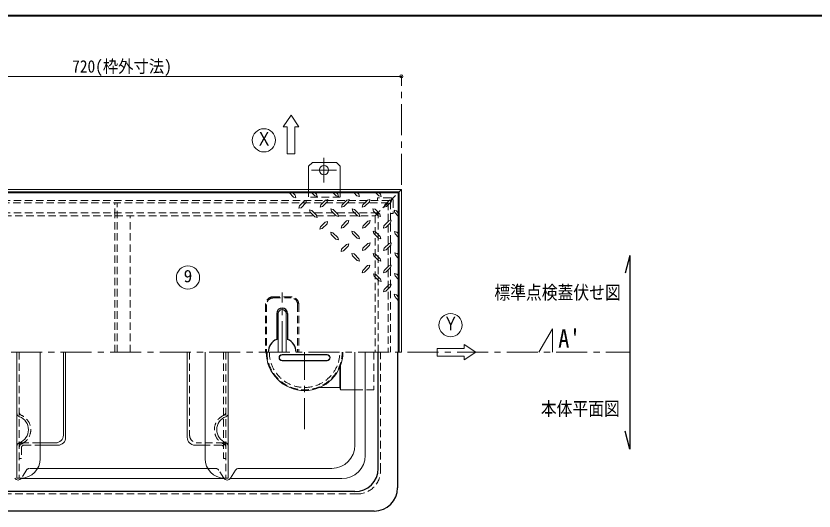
# Model space of a CAD drawing. Units: millimetres at full size, sheet at 1:8; details may follow other scales. Extents: x -1680 to 1560, y -1128 to 1120.
# Drawn here: x -903 to 127, y 481 to 1120 of the extents above; entities that cross this region are included whole.
import ezdxf
from ezdxf.enums import TextEntityAlignment as Align

# ---------------------------------------------------------------- set-up
doc = ezdxf.new("R2010")
doc.units = ezdxf.units.MM
doc.header["$LTSCALE"] = 8
doc.header["$PDMODE"] = 32
doc.header["$PDSIZE"] = 4
doc.linetypes.add('CHAIN1', pattern=[8, 5, -1, 1, -1])
doc.linetypes.add('DASHED1', pattern=[1.8, 1.2, -0.6])
doc.layers.add('0-0_ﾚｲﾔ1', color=4, linetype='Continuous', lineweight=9)
doc.styles.add('ＭＳ ゴシック', font='')
doc.styles.get('ＭＳ ゴシック').set_extended_font_data('MS Gothic')

msp = doc.modelspace()

# ---------------------------------------------------------------- linework, layer by layer
at = {"layer": '0-0_ﾚｲﾔ1', "color": 1, "lineweight": 40}
msp.add_line((1559.723, 1119.721), (-1680.277, 1119.721), dxfattribs=at)
at = {"layer": '0-0_ﾚｲﾔ1'}
for p, q in [((-1125.277, 1041.721), (-405.277, 1041.721)), ((-520.277, 930.721), (-525.277, 925.721)), ((-520.277, 930.721), (-489.277, 930.721)), ((-484.277, 925.721), (-489.277, 930.721)), ((-525.277, 925.721), (-525.277, 895.721)), ((-484.277, 925.721), (-484.277, 895.721)), ((-550.346, 891.721), (-544.518, 886.031)), ((-521.375, 891.721), (-517.036, 887.381)), ((-513.95, 886.61), (-517.036, 887.381)), ((-516.94, 891.721), (-514.818, 889.599)), ((-514.818, 889.599), (-513.95, 886.61)), ((-493.893, 891.721), (-489.554, 887.381)), ((-486.468, 886.514), (-489.554, 887.381)), ((-489.361, 891.721), (-487.24, 889.599)), ((-487.24, 889.599), (-486.468, 886.514)), ((-466.73, 891.721), (-462.65, 887.478)), ((-459.565, 886.706), (-462.65, 887.478)), ((-462.361, 891.721), (-460.336, 889.696)), ((-460.336, 889.696), (-459.565, 886.706)), ((-438.833, 891.721), (-434.493, 887.381)), ((-431.408, 886.514), (-434.493, 887.381)), ((-434.397, 891.721), (-432.275, 889.599)), ((-432.275, 889.599), (-431.408, 886.514)), ((-408.277, 892.721), (-409.277, 891.721)), ((-534.586, 872.242), (-528.511, 878.317)), ((-509.418, 875.906), (-510.19, 872.917)), ((-507.104, 873.689), (-501.029, 879.764)), ((-479.622, 873.592), (-473.547, 879.667)), ((-455.033, 876.003), (-455.804, 873.014)), ((-452.718, 873.785), (-446.643, 879.86)), ((-424.561, 873.592), (-418.486, 879.667)), ((-536.9, 874.46), (-537.672, 871.471)), ((-534.586, 872.242), (-537.672, 871.471)), ((-523.111, 866.36), (-523.883, 869.446)), ((-520.893, 868.674), (-523.883, 869.446)), ((-523.111, 866.36), (-517.036, 860.285)), ((-520.893, 868.674), (-514.818, 862.503)), ((-507.104, 873.689), (-510.19, 872.917)), ((-495.629, 867.806), (-496.4, 870.892)), ((-493.411, 870.121), (-496.4, 870.892)), ((-495.629, 867.806), (-489.554, 861.731)), ((-493.411, 870.121), (-487.336, 863.949)), ((-481.936, 875.81), (-482.708, 872.821)), ((-479.622, 873.592), (-482.708, 872.821)), ((-468.147, 867.71), (-468.918, 870.796)), ((-465.929, 870.024), (-468.918, 870.796)), ((-468.147, 867.71), (-462.072, 861.635)), ((-465.929, 870.024), (-459.854, 863.853)), ((-452.718, 873.785), (-455.804, 873.014)), ((-441.243, 867.903), (-442.015, 870.989)), ((-439.025, 870.217), (-442.015, 870.989)), ((-441.243, 867.903), (-435.168, 861.828)), ((-439.025, 870.217), (-432.95, 864.046)), ((-426.875, 875.81), (-427.647, 872.821)), ((-424.561, 873.592), (-427.647, 872.821)), ((-411.736, 868.192), (-414.822, 868.964)), ((-413.954, 865.878), (-414.822, 868.964)), ((-413.954, 865.878), (-409.277, 861.201)), ((-411.736, 868.192), (-409.277, 865.382)), ((-513.95, 859.514), (-517.036, 860.285)), ((-514.818, 862.503), (-513.95, 859.514)), ((-486.468, 860.96), (-489.554, 861.731)), ((-487.336, 863.949), (-486.468, 860.96)), ((-458.986, 860.864), (-462.072, 861.635)), ((-459.854, 863.853), (-458.986, 860.864)), ((-432.083, 861.056), (-435.168, 861.828)), ((-432.95, 864.046), (-432.083, 861.056)), ((-509.708, 847.46), (-510.479, 844.471)), ((-507.393, 845.242), (-510.479, 844.471)), ((-507.393, 845.242), (-501.318, 851.317)), ((-482.225, 848.906), (-482.997, 845.917)), ((-479.911, 846.689), (-482.997, 845.917)), ((-479.911, 846.689), (-473.836, 852.764)), ((-454.743, 848.81), (-455.515, 845.821)), ((-452.429, 846.592), (-455.515, 845.821)), ((-452.429, 846.592), (-446.354, 852.667)), ((-427.84, 849.003), (-428.611, 846.014)), ((-425.525, 846.785), (-428.611, 846.014)), ((-425.525, 846.785), (-419.45, 852.86)), ((-495.822, 837.528), (-496.593, 840.614)), ((-493.604, 839.842), (-496.593, 840.614)), ((-495.822, 837.528), (-489.747, 831.453)), ((-493.604, 839.842), (-487.529, 833.671)), ((-468.34, 838.974), (-469.111, 842.06)), ((-466.122, 841.289), (-469.111, 842.06)), ((-468.34, 838.974), (-462.265, 832.899)), ((-466.122, 841.289), (-460.047, 835.117)), ((-460.047, 835.117), (-459.179, 832.128)), ((-440.858, 838.878), (-441.629, 841.964)), ((-438.64, 841.192), (-441.629, 841.964)), ((-440.858, 838.878), (-434.783, 832.803)), ((-438.64, 841.192), (-432.565, 835.021)), ((-432.565, 835.021), (-431.697, 832.031)), ((-411.158, 840.614), (-414.243, 841.385)), ((-413.375, 838.299), (-414.243, 841.385)), ((-413.375, 838.299), (-409.277, 834.201)), ((-411.158, 840.614), (-409.277, 838.733)), ((-486.661, 830.681), (-489.747, 831.453)), ((-487.529, 833.671), (-486.661, 830.681)), ((-459.179, 832.128), (-462.265, 832.899)), ((-431.697, 832.031), (-434.783, 832.803)), ((-482.418, 818.628), (-483.19, 815.639)), ((-480.104, 816.41), (-483.19, 815.639)), ((-480.104, 816.41), (-474.029, 822.485)), ((-454.936, 820.074), (-455.708, 817.085)), ((-452.622, 817.856), (-455.708, 817.085)), ((-452.622, 817.856), (-446.547, 823.931)), ((-427.454, 819.978), (-428.225, 816.989)), ((-425.14, 817.76), (-428.225, 816.989)), ((-425.14, 817.76), (-419.065, 823.835)), ((-468.533, 810.239), (-469.304, 813.324)), ((-466.315, 812.553), (-469.304, 813.324)), ((-468.533, 810.239), (-462.458, 804.164)), ((-466.315, 812.553), (-460.24, 806.381)), ((-459.372, 803.392), (-462.458, 804.164)), ((-460.24, 806.381), (-459.372, 803.392)), ((-441.05, 810.142), (-441.822, 813.228)), ((-438.833, 812.456), (-441.822, 813.228)), ((-441.05, 810.142), (-434.975, 804.067)), ((-438.833, 812.456), (-432.758, 806.285)), ((-431.89, 803.296), (-434.975, 804.067)), ((-432.758, 806.285), (-431.89, 803.296)), ((-410.772, 813.228), (-413.858, 813.999)), ((-413.086, 810.914), (-413.858, 813.999)), ((-413.086, 810.914), (-409.277, 807.105)), ((-410.772, 813.228), (-409.277, 811.733)), ((-452.815, 789.121), (-446.74, 795.196)), ((-425.333, 789.024), (-419.258, 795.099)), ((-455.129, 791.339), (-455.9, 788.349)), ((-452.815, 789.121), (-455.9, 788.349)), ((-438.35, 786.131), (-441.436, 786.903)), ((-440.568, 783.817), (-441.436, 786.903)), ((-440.568, 783.817), (-434.493, 777.839)), ((-438.35, 786.131), (-432.275, 780.056)), ((-427.647, 791.242), (-428.418, 788.253)), ((-425.333, 789.024), (-428.418, 788.253)), ((-411.254, 786.517), (-414.34, 787.289)), ((-413.472, 784.203), (-414.34, 787.289)), ((-413.472, 784.203), (-409.277, 779.84)), ((-411.254, 786.517), (-409.277, 784.54)), ((-431.408, 776.971), (-434.493, 777.839)), ((-432.275, 780.056), (-431.408, 776.971)), ((-427.743, 766.749), (-421.668, 772.824)), ((-427.743, 766.749), (-428.515, 763.664)), ((-425.429, 764.531), (-428.515, 763.664)), ((-425.429, 764.531), (-419.45, 770.606)), ((-411.736, 759.806), (-414.822, 760.578)), ((-413.954, 757.492), (-414.822, 760.578)), ((-413.954, 757.492), (-409.277, 752.628)), ((-411.736, 759.806), (-409.277, 757.347)), ((-841.777, 685.721), (-841.777, 578.721)), ((-838.777, 685.721), (-838.777, 575.721)), ((-681.777, 685.721), (-681.777, 575.721)), ((-559.291, 682.721), (-501.263, 682.721)), ((-465.277, 565.721), (-465.277, 685.721)), ((-452.066, 552.509), (-452.066, 685.721)), ((-559.291, 674.721), (-501.263, 674.721)), ((-483.777, 668.75), (-483.777, 637.221)), ((-510.784, 640.221), (-484.777, 640.221)), ((-465.277, 637.221), (-483.777, 637.221)), ((-901.777, 564.361), (-901.777, 607.081)), ((-628.777, 564.361), (-628.777, 607.081)), ((-851.777, 568.721), (-871.527, 568.721)), ((-848.777, 565.721), (-871.527, 565.721)), ((-671.777, 565.721), (-658.777, 565.721)), ((-655.428, 535.721), (-874.877, 535.721)), ((-619.502, 533.395), (-626.052, 523.046)), ((-615.277, 535.721), (-495.277, 535.721)), ((-634.109, 522.509), (-896.445, 522.509)), ((-895.938, 523.228), (-896.052, 523.046)), ((-634.621, 523.235), (-634.502, 523.046)), ((-482.066, 522.509), (-626.445, 522.509))]:
    msp.add_line(p, q, dxfattribs=at)
at = {"layer": '0-0_ﾚｲﾔ1', "linetype": 'CHAIN1'}
for p, q in [((-405.277, 901.721), (-405.277, 1041.721)), ((-505.277, 936.721), (-505.277, 904.721)), ((-489.277, 920.721), (-521.277, 920.721)), ((-559.277, 685.721), (-559.277, 762.721)), ((-227.777, 685.721), (-210.277, 715.721)), ((-210.277, 685.721), (-210.277, 715.721)), ((-1421.277, 685.721), (-110.277, 685.721)), ((-530.277, 586.221), (-530.277, 685.721))]:
    msp.add_line(p, q, dxfattribs=at)
at = {"layer": '0-0_ﾚｲﾔ1', "color": 7, "lineweight": 18}
for p, q in [((-557.777, 976.721), (-547.777, 991.721)), ((-547.777, 991.721), (-537.777, 976.721)), ((-557.777, 976.721), (-552.777, 976.721)), ((-552.777, 976.721), (-552.777, 941.721)), ((-542.777, 976.721), (-537.777, 976.721)), ((-405.277, 895.721), (-1125.277, 895.721)), ((-408.277, 892.721), (-1122.277, 892.721)), ((-408.277, 892.721), (-405.277, 895.721)), ((-408.277, 685.721), (-408.277, 892.721)), ((-405.277, 685.721), (-405.277, 895.721)), ((-564.277, 735.721), (-564.277, 685.721)), ((-554.277, 735.721), (-554.277, 685.721)), ((-324.277, 690.721), (-359.277, 690.721)), ((-324.277, 695.721), (-324.277, 690.721)), ((-324.277, 695.721), (-309.277, 685.721)), ((-901.777, 685.721), (-901.777, 607.081)), ((-871.527, 548.221), (-871.527, 685.721)), ((-658.777, 548.221), (-658.777, 685.721)), ((-628.777, 685.721), (-628.777, 607.081)), ((-559.291, 682.221), (-501.263, 682.221)), ((-309.277, 685.721), (-324.277, 675.721)), ((-324.277, 680.721), (-324.277, 675.721)), ((-559.291, 675.221), (-501.263, 675.221)), ((-901.777, 523.221), (-901.777, 564.361)), ((-628.777, 523.221), (-628.777, 564.361)), ((-901.777, 523.221), (-896.527, 523.221)), ((-628.777, 523.221), (-633.777, 523.221))]:
    msp.add_line(p, q, dxfattribs=at)
at = {"layer": '0-0_ﾚｲﾔ1', "color": 5, "lineweight": 25}
for p, q in [((-1121.277, 891.721), (-409.277, 891.721)), ((-409.277, 891.721), (-409.277, 685.721)), ((-110.277, 810.721), (-116.489, 787.538)), ((-110.277, 810.721), (-110.277, 560.721)), ((-566.277, 735.721), (-566.277, 702.304)), ((-552.277, 735.721), (-552.277, 702.304)), ((-435.277, 535.721), (-435.277, 685.721)), ((-410.277, 685.721), (-410.277, 510.721)), ((-110.277, 560.721), (-116.489, 583.903)), ((-465.277, 505.721), (-1065.277, 505.721)), ((-440.277, 480.721), (-1090.277, 480.721))]:
    msp.add_line(p, q, dxfattribs=at)
at = {"layer": '0-0_ﾚｲﾔ1', "linetype": 'DASHED1'}
for p, q in [((-525.277, 895.721), (-525.277, 885.721)), ((-484.277, 895.721), (-484.277, 885.721)), ((-419.746, 881.252), (-409.277, 891.721)), ((-1108.277, 878.721), (-422.277, 878.721)), ((-775.277, 861.721), (-775.277, 878.721)), ((-772.277, 685.721), (-772.277, 878.721)), ((-484.277, 885.721), (-525.277, 885.721)), ((-436.077, 884.921), (-436.077, 881.721)), ((-419.277, 884.921), (-436.077, 884.921)), ((-422.277, 878.721), (-422.277, 685.721)), ((-416.077, 881.721), (-416.077, 864.921)), ((-435.277, 865.721), (-1095.277, 865.721)), ((-435.277, 685.721), (-435.277, 865.721)), ((-416.077, 864.921), (-419.277, 864.921)), ((-898.777, 685.721), (-898.777, 523.221)), ((-678.777, 685.721), (-678.777, 578.721)), ((-634.777, 685.721), (-634.777, 548.721)), ((-631.777, 685.721), (-631.777, 523.221)), ((-440.777, 685.721), (-440.777, 637.221)), ((-440.777, 637.221), (-465.277, 637.221)), ((-895.777, 568.721), (-871.527, 568.721)), ((-634.777, 568.721), (-668.777, 568.721)), ((-895.777, 562.721), (-895.777, 548.721)), ((-892.777, 565.721), (-871.527, 565.721)), ((-637.777, 565.721), (-658.777, 565.721)), ((-898.777, 548.721), (-895.777, 548.721)), ((-634.777, 548.721), (-631.777, 548.721)), ((-889.502, 533.395), (-895.938, 523.228)), ((-874.877, 535.721), (-885.277, 535.721)), ((-645.277, 535.721), (-655.428, 535.721)), ((-634.621, 523.235), (-641.052, 533.395))]:
    msp.add_line(p, q, dxfattribs=at)
at = {"layer": '0-0_ﾚｲﾔ1', "color": 7, "linetype": 'DASHED1', "lineweight": 18}
for p, q in [((-420.877, 881.721), (-1109.677, 881.721)), ((-439.277, 861.721), (-419.746, 881.252)), ((-419.277, 880.121), (-419.277, 685.721)), ((-1091.277, 861.721), (-439.277, 861.721)), ((-775.277, 685.721), (-775.277, 861.721)), ((-755.277, 685.721), (-755.277, 861.721)), ((-439.277, 861.721), (-439.277, 685.721)), ((-547.777, 757.221), (-570.777, 757.221)), ((-570.777, 755.721), (-547.777, 755.721)), ((-580.777, 747.221), (-580.777, 685.721)), ((-579.277, 747.221), (-579.277, 685.721)), ((-539.277, 747.221), (-539.277, 685.721)), ((-537.777, 747.221), (-537.777, 685.721)), ((-432.277, 532.721), (-432.277, 685.721)), ((-462.277, 502.721), (-1068.277, 502.721))]:
    msp.add_line(p, q, dxfattribs=at)
at = {"layer": '0-0_ﾚｲﾔ1', "color": 7, "lineweight": 18}
for points in [[(-542.777, 976.721), (-542.777, 941.721), (-552.777, 941.721)], [(-324.277, 680.721), (-359.277, 680.721), (-359.277, 690.721)]]:
    msp.add_lwpolyline(points, dxfattribs=at)
at = {"layer": '0-0_ﾚｲﾔ1'}
for points in [[(-545.772, 891.721), (-542.3, 888.249), (-541.433, 885.164), (-544.518, 886.031)], [(-536.9, 874.46), (-530.729, 880.631), (-527.74, 881.403), (-528.511, 878.317)], [(-509.418, 875.906), (-503.247, 882.078), (-500.258, 882.849), (-501.029, 879.764)], [(-481.936, 875.81), (-475.765, 881.981), (-472.775, 882.753), (-473.547, 879.667)], [(-455.033, 876.003), (-448.861, 882.174), (-445.872, 882.946), (-446.643, 879.86)], [(-426.875, 875.81), (-420.704, 881.981), (-417.715, 882.753), (-418.486, 879.667)], [(-482.225, 848.906), (-476.054, 855.078), (-473.065, 855.849), (-473.836, 852.764)], [(-454.743, 848.81), (-448.572, 854.981), (-445.583, 855.753), (-446.354, 852.667)], [(-427.84, 849.003), (-421.668, 855.174), (-418.679, 855.946), (-419.45, 852.86)], [(-509.708, 847.46), (-503.536, 853.631), (-500.547, 854.403), (-501.318, 851.317)], [(-482.418, 818.628), (-476.247, 824.799), (-473.258, 825.571), (-474.029, 822.485)], [(-454.936, 820.074), (-448.765, 826.246), (-445.775, 827.017), (-446.547, 823.931)], [(-427.454, 819.978), (-421.283, 826.149), (-418.293, 826.921), (-419.065, 823.835)], [(-455.129, 791.339), (-448.958, 797.51), (-445.968, 798.281), (-446.74, 795.196)], [(-427.647, 791.242), (-421.475, 797.414), (-418.486, 798.185), (-419.258, 795.099)], [(-421.668, 772.824), (-418.583, 773.692), (-419.45, 770.606)], [(-484.777, 666.227), (-484.777, 640.221), (-483.777, 637.221)]]:
    msp.add_lwpolyline(points, dxfattribs=at)
at = {"layer": '0-0_ﾚｲﾔ1', "color": 7, "lineweight": 18}
for centre in [(-582.777, 959.221), (-680.83, 782.1), (-341.777, 720.721)]:
    msp.add_circle(centre, 15, dxfattribs=at)
at = {"layer": '0-0_ﾚｲﾔ1'}
msp.add_circle((-505.277, 920.721), 6, dxfattribs=at)
at = {"layer": '0-0_ﾚｲﾔ1', "color": 7, "linetype": 'DASHED1', "lineweight": 18}
for centre, radius, start, end in [((-420.877, 880.121), 1.6, 0, 90), ((-570.777, 747.221), 10, 90, 180), ((-570.777, 747.221), 8.5, 90, 180), ((-547.777, 747.221), 10, 0, 90), ((-547.777, 747.221), 8.5, 0, 90), ((-462.277, 532.721), 30, 270, 0)]:
    msp.add_arc(centre, radius, start, end, dxfattribs=at)
at = {"layer": '0-0_ﾚｲﾔ1', "linetype": 'DASHED1'}
for centre, radius, start, end in [((-419.277, 881.721), 3.2, 0, 90), ((-530.277, 685.721), 48.5, 180, 0), ((-530.277, 685.721), 45.5, 180, 0), ((-893.777, 608.77), 5, 180, 246.11146), ((-636.777, 608.77), 5, 293.88854, 0), ((-903.986, 585.721), 20.208, 293.88854, 66.11146), ((-626.569, 585.721), 20.208, 113.88854, 246.11146), ((-668.777, 578.721), 10, 180, 270), ((-895.777, 565.721), 3, 90, 180), ((-893.777, 562.672), 5, 113.88854, 180), ((-634.777, 565.721), 3, 0, 90), ((-636.777, 562.672), 5, 0, 66.11146), ((-892.777, 562.721), 3, 90, 180), ((-637.777, 562.721), 3, 0, 90), ((-885.277, 530.721), 5, 90, 147.66647), ((-645.277, 530.721), 5, 32.33353, 90)]:
    msp.add_arc(centre, radius, start, end, dxfattribs=at)
at = {"layer": '0-0_ﾚｲﾔ1', "color": 5, "lineweight": 25}
for centre, radius, start, end in [((-559.277, 735.721), 7, 0, 180), ((-559.277, 685.721), 18, 112.88538, 180), ((-559.277, 685.721), 18, 0, 67.11462), ((-465.277, 535.721), 30, 270, 0), ((-440.277, 510.721), 30, 270, 0)]:
    msp.add_arc(centre, radius, start, end, dxfattribs=at)
at = {"layer": '0-0_ﾚｲﾔ1', "color": 7, "lineweight": 18}
for centre, radius, start, end in [((-559.277, 735.721), 5, 0, 180), ((-530.277, 685.721), 49.5, 180, 0), ((-559.291, 678.721), 3.5, 90, 270), ((-501.263, 678.721), 3.5, 270, 90), ((-896.777, 607.081), 5, 180, 250.15666), ((-904.486, 585.721), 17.708, 289.84334, 70.15666), ((-626.069, 585.721), 17.708, 109.84334, 250.15666), ((-633.777, 607.081), 5, 289.84334, 0), ((-896.777, 564.361), 5, 109.84334, 180), ((-633.777, 564.361), 5, 0, 70.15666), ((-896.527, 548.221), 25, 270, 0), ((-633.777, 548.221), 25, 180, 270)]:
    msp.add_arc(centre, radius, start, end, dxfattribs=at)
at = {"layer": '0-0_ﾚｲﾔ1'}
for centre, radius, start, end in [((-559.291, 678.721), 4, 90, 270), ((-501.263, 678.721), 4, 270, 90), ((-851.777, 578.721), 10, 270, 0), ((-848.777, 575.721), 10, 270, 0), ((-671.777, 575.721), 10, 180, 270), ((-495.277, 565.721), 30, 270, 0), ((-482.066, 552.509), 30, 270, 0), ((-615.277, 530.721), 5, 90, 147.66647), ((-900.277, 525.721), 5, 212.33353, 327.66647), ((-630.277, 525.721), 5, 212.33353, 327.66647)]:
    msp.add_arc(centre, radius, start, end, dxfattribs=at)
at = {"layer": '0-0_ﾚｲﾔ1', "color": 1}
msp.add_point((-405.277, 1041.721), dxfattribs=at)

# ---------------------------------------------------------------- texts
at = {"layer": '0-0_ﾚｲﾔ1', "color": 7, "style": 'ＭＳ ゴシック'}
for s, height, width, p in [('720(枠外寸法)', 16.13, 0.9, (-830.277, 1041.721)), ('Ｘ', 17.6, 0.85, (-592.777, 947.221)), ('標準点検蓋伏せ図', 17.6, 0.85, (-285.277, 748.721)), ('Ｙ', 17.6, 0.85, (-351.777, 708.721)), ("A'", 23.46, 0.9, (-202.777, 684.721)), ('本体平面図', 17.6, 0.85, (-225.277, 598.721))]:
    msp.add_text(s, height=height, dxfattribs=dict(at, width=width)).set_placement(p, align=Align.BOTTOM_LEFT)
msp.add_text('9', height=16.13, dxfattribs=at).set_placement((-686.33, 771.1), align=Align.BOTTOM_LEFT)

doc.saveas('drawing.dxf')
